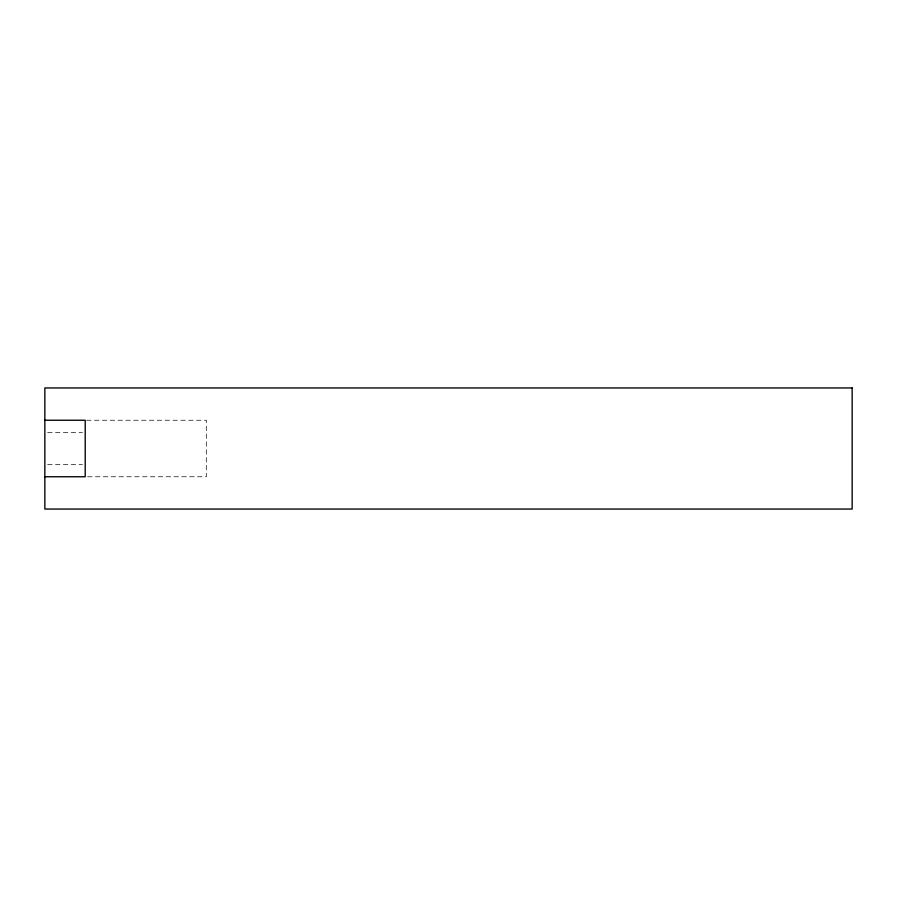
<?xml version="1.0" encoding="UTF-8"?>
<svg xmlns="http://www.w3.org/2000/svg" width="897" height="897" viewBox="0 0 897 897"><rect width="100%" height="100%" fill="white"/><g stroke="black" fill="none" stroke-linecap="round" stroke-linejoin="round"><path stroke-width="0.67" stroke-dasharray="4.49 3.36" d="M86.605 420.245L206.31 420.245L206.31 476.756L86.605 476.756M47.631 432.354L82.434 432.354M47.631 464.646L82.434 464.646"/><path stroke-width="1.35" d="M44.85 420.245L85.215 420.245L85.215 476.756L44.85 476.756M852.15 387.953L44.85 387.953L44.85 509.048L852.15 509.048L852.15 387.953"/></g></svg>
